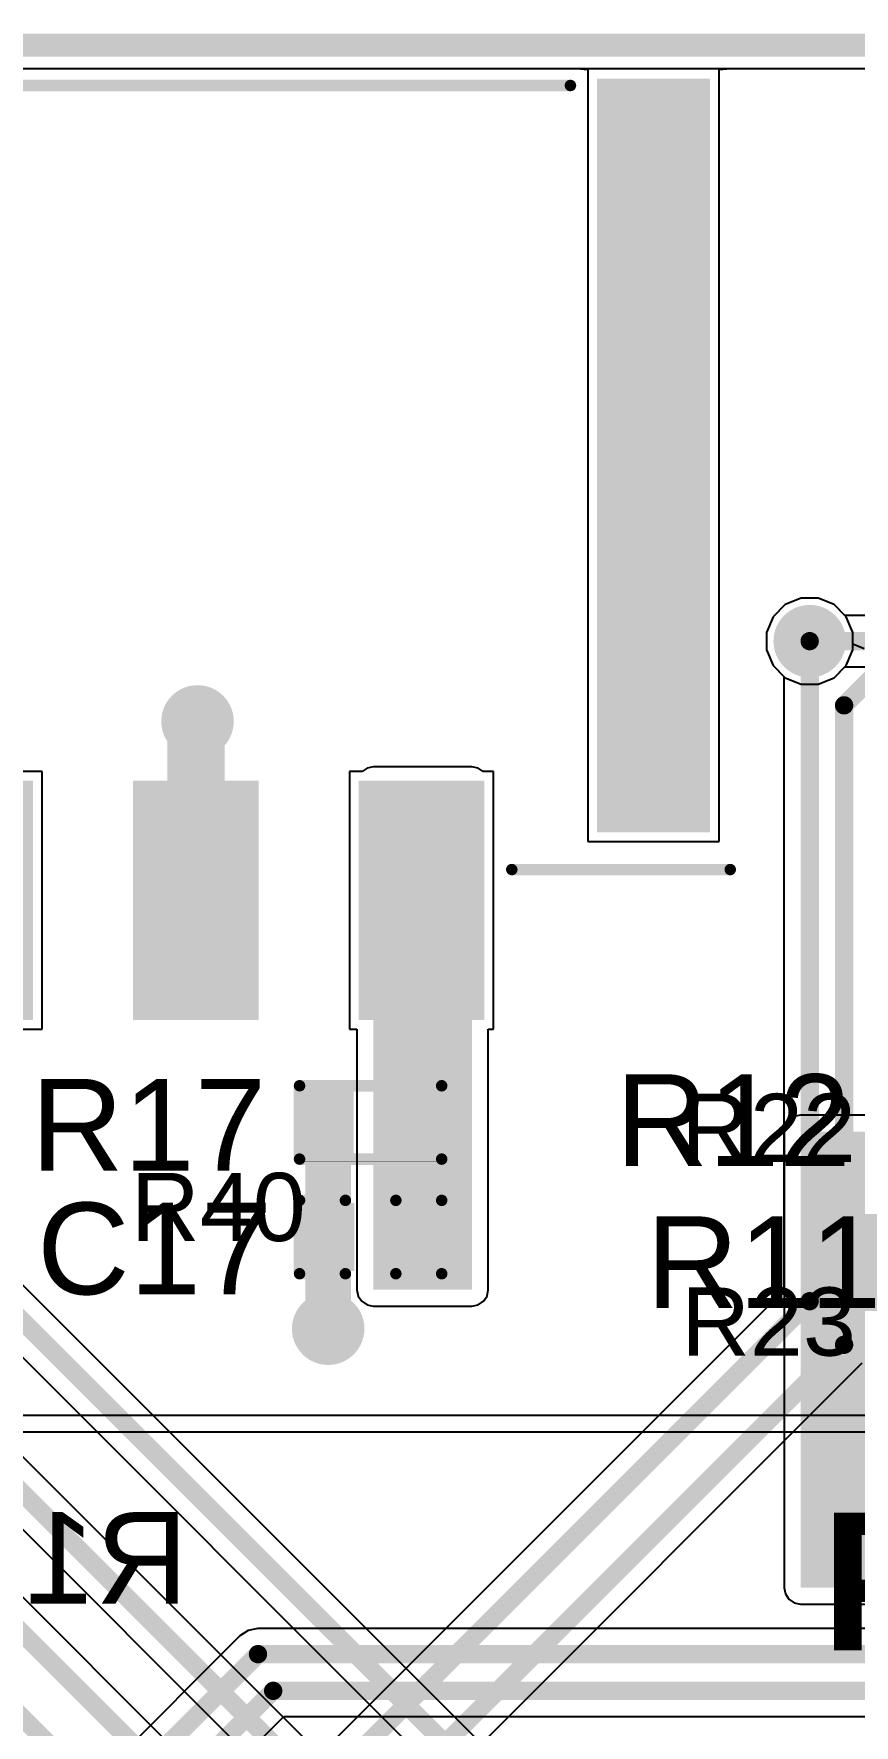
# Model space of a CAD drawing. Header units: inches. Extents: x -0.91 to 3.86, y -0.82 to 4.16.
# Drawn here: x 2.579 to 2.936, y 3.417 to 4.155 of the extents above; entities that cross this region are included whole.
import ezdxf

# ---------------------------------------------------------------- set-up
doc = ezdxf.new("R2010")
doc.units = ezdxf.units.IN
doc.header["$MEASUREMENT"] = 0
for name, color, linetype in [('Board Outline', 216, 'Continuous'), ('Bottom Layer 1', 5, 'Continuous'), ('Bottom Overlay', 54, 'Continuous'), ('Bottom Solder', 6, 'Continuous'), ('GND+Signal', 16, 'Continuous'), ('Mechanical 17', 56, 'Continuous'), ('PWR+Signal', 76, 'Continuous'), ('Top Layer 1', 1, 'Continuous'), ('Top Overlay', 2, 'Continuous'), ('Top Paste', 8, 'Continuous'), ('Top Solder', 216, 'Continuous'), ('Via Holes', 16, 'Continuous')]:
    doc.layers.add(name, color=color, linetype=linetype)
doc.styles.add('Arial', font='', dxfattribs={"height": 0.2})
doc.styles.add('Arial_Bold', font='', dxfattribs={"height": 0.2})
doc.styles.get('Arial').set_extended_font_data('Arial')
doc.styles.get('Arial_Bold').set_extended_font_data('Arial', bold=True)

# ---------------------------------------------------------------- blocks, each defined once
blk = doc.blocks.new('R___0402_147')
at = {"layer": 'Top Layer 1'}
for points in [[(-0.0275, -0.0125), (-0.0275, 0.0125), (-0.0095, 0.0125), (-0.0095, -0.0125)], [(0.0095, -0.0125), (0.0095, 0.0125), (0.0275, 0.0125), (0.0275, -0.0125)]]:
    blk.add_hatch(color=1, dxfattribs=at).paths.add_polyline_path(points)
at = {"layer": 'Top Paste'}
for points in [[(-0.0275, -0.0125), (-0.0275, 0.0125), (-0.0095, 0.0125), (-0.0095, -0.0125)], [(0.0095, -0.0125), (0.0095, 0.0125), (0.0275, 0.0125), (0.0275, -0.0125)]]:
    blk.add_hatch(color=8, dxfattribs=at).paths.add_polyline_path(points)
at = {"layer": 'Top Solder'}
for points in [[(-0.02966, -0.01467), (-0.02966, 0.01467), (-0.00733, 0.01467), (-0.00733, -0.01467)], [(0.00734, -0.01467), (0.00734, 0.01467), (0.02967, 0.01467), (0.02967, -0.01467)]]:
    blk.add_hatch(color=216, dxfattribs=at).paths.add_polyline_path(points)
at = {"layer": 'Top Overlay'}
for points in [[(-0.031, -0.016, 0.005, 0.005, 0), (-0.031, 0.016, 0.005, 0.005, 0)], [(-0.031, 0.016, 0.005, 0.005, 0), (0.031, 0.016, 0.005, 0.005, 0)], [(0.031, -0.016, 0.005, 0.005, 0), (0.031, 0.016, 0.005, 0.005, 0)], [(-0.031, -0.016, 0.005, 0.005, 0), (0.031, -0.016, 0.005, 0.005, 0)], [(-0.032, -0.017, 0.000127, 0.000127, 0), (0.032, -0.017, 0.000127, 0.000127, 0)]]:
    blk.add_lwpolyline(points, format="xyseb", dxfattribs=at)
for points in [[(-0.03225, 0.016, 0.0025, 0.0025, 1), (-0.02975, 0.016, 0.0025, 0.0025, 1)], [(-0.03225, 0.016, 0.0025, 0.0025, 1), (-0.02975, 0.016, 0.0025, 0.0025, 1)], [(0.02975, 0.016, 0.0025, 0.0025, 1), (0.03225, 0.016, 0.0025, 0.0025, 1)], [(0.02975, 0.016, 0.0025, 0.0025, 1), (0.03225, 0.016, 0.0025, 0.0025, 1)], [(-0.03225, -0.016, 0.0025, 0.0025, 1), (-0.02975, -0.016, 0.0025, 0.0025, 1)], [(-0.03225, -0.016, 0.0025, 0.0025, 1), (-0.02975, -0.016, 0.0025, 0.0025, 1)], [(0.02975, -0.016, 0.0025, 0.0025, 1), (0.03225, -0.016, 0.0025, 0.0025, 1)], [(0.02975, -0.016, 0.0025, 0.0025, 1), (0.03225, -0.016, 0.0025, 0.0025, 1)], [(-0.03203, -0.017, 0.0000635, 0.0000635, 1), (-0.03197, -0.017, 0.0000635, 0.0000635, 1)], [(0.03197, -0.017, 0.0000635, 0.0000635, 1), (0.03203, -0.017, 0.0000635, 0.0000635, 1)]]:
    blk.add_lwpolyline(points, format="xyseb", close=True, dxfattribs=at)
blk = doc.blocks.new('1054301305_201')
at = {"layer": 'Top Layer 1'}
for points in [[(-0.20945, 0.14626), (-0.16063, 0.14626), (-0.16063, 0.04784), (-0.20945, 0.04784)], [(-0.11102, 0.14626), (-0.0622, 0.14626), (-0.0622, 0.04784), (-0.11102, 0.04784)], [(-0.0126, 0.14626), (0.03622, 0.14626), (0.03622, 0.04784), (-0.0126, 0.04784)], [(0.08583, 0.14626), (0.13465, 0.14626), (0.13465, 0.04784), (0.08583, 0.04784)], [(0.18425, 0.14626), (0.23307, 0.14626), (0.23307, 0.04784), (0.18425, 0.04784)], [(-0.30788, 0.06437), (-0.26457, 0.06437), (-0.26457, -0.25847), (-0.30788, -0.25847)], [(0.26457, 0.06437), (0.30787, 0.06437), (0.30787, -0.25847), (0.26457, -0.25847)]]:
    blk.add_hatch(color=1, dxfattribs=at).paths.add_polyline_path(points)
at = {"layer": 'Top Paste'}
for points in [[(-0.20945, 0.14626), (-0.16063, 0.14626), (-0.16063, 0.04784), (-0.20945, 0.04784)], [(-0.11102, 0.14626), (-0.0622, 0.14626), (-0.0622, 0.04784), (-0.11102, 0.04784)], [(-0.0126, 0.14626), (0.03622, 0.14626), (0.03622, 0.04784), (-0.0126, 0.04784)], [(0.08583, 0.14626), (0.13465, 0.14626), (0.13465, 0.04784), (0.08583, 0.04784)], [(0.18425, 0.14626), (0.23307, 0.14626), (0.23307, 0.04784), (0.18425, 0.04784)], [(-0.30788, 0.06437), (-0.26457, 0.06437), (-0.26457, -0.25847), (-0.30788, -0.25847)], [(0.26457, 0.06437), (0.30787, 0.06437), (0.30787, -0.25847), (0.26457, -0.25847)]]:
    blk.add_hatch(color=8, dxfattribs=at).paths.add_polyline_path(points)
at = {"layer": 'Top Solder'}
for points in [[(-0.21245, 0.14926), (-0.15763, 0.14926), (-0.15763, 0.04484), (-0.21245, 0.04484)], [(-0.11402, 0.14926), (-0.0592, 0.14926), (-0.0592, 0.04484), (-0.11402, 0.04484)], [(-0.0156, 0.14926), (0.03922, 0.14926), (0.03922, 0.04484), (-0.0156, 0.04484)], [(0.08283, 0.14926), (0.13765, 0.14926), (0.13765, 0.04484), (0.08283, 0.04484)], [(0.18125, 0.14926), (0.23607, 0.14926), (0.23607, 0.04484), (0.18125, 0.04484)], [(-0.31088, 0.06737), (-0.26157, 0.06737), (-0.26157, -0.26147), (-0.31088, -0.26147)], [(0.26157, 0.06737), (0.31087, 0.06737), (0.31087, -0.26147), (0.26157, -0.26147)]]:
    blk.add_hatch(color=216, dxfattribs=at).paths.add_polyline_path(points)
at = {"layer": 'Top Overlay'}
for points in [[(0.25053, 0.11645, 0.00787, 0.00787, 0), (0.24553, 0.11145, 0.00787, 0.00787, 0)], [(0.25053, 0.11645, 0.00787, 0.00787, 0), (0.25053, 0.10645, 0.00787, 0.00787, 0)], [(0.25053, 0.10645, 0.00787, 0.00787, 0), (0.24553, 0.11145, 0.00787, 0.00787, 0)], [(-0.22441, 0.08366, 0.005, 0.005, 0), (-0.31969, 0.08366, 0.005, 0.005, 0)], [(0.31968, 0.08366, 0.005, 0.005, 0), (0.24803, 0.08366, 0.005, 0.005, 0)], [(0.24803, -0.25846, 0.005, 0.005, 0), (-0.25, -0.25846, 0.005, 0.005, 0)]]:
    blk.add_lwpolyline(points, format="xyseb", dxfattribs=at)
for points in [[(0.24856, 0.11645, 0.00394, 0.00394, 1), (0.2525, 0.11645, 0.00394, 0.00394, 1)], [(0.24856, 0.11645, 0.00394, 0.00394, 1), (0.2525, 0.11645, 0.00394, 0.00394, 1)], [(0.24356, 0.11145, 0.00394, 0.00394, 1), (0.2475, 0.11145, 0.00394, 0.00394, 1)], [(0.24356, 0.11145, 0.00394, 0.00394, 1), (0.2475, 0.11145, 0.00394, 0.00394, 1)], [(0.24856, 0.10645, 0.00394, 0.00394, 1), (0.2525, 0.10645, 0.00394, 0.00394, 1)], [(0.24856, 0.10645, 0.00394, 0.00394, 1), (0.2525, 0.10645, 0.00394, 0.00394, 1)], [(-0.32094, 0.08366, 0.0025, 0.0025, 1), (-0.31844, 0.08366, 0.0025, 0.0025, 1)], [(-0.22566, 0.08366, 0.0025, 0.0025, 1), (-0.22316, 0.08366, 0.0025, 0.0025, 1)], [(0.24678, 0.08366, 0.0025, 0.0025, 1), (0.24928, 0.08366, 0.0025, 0.0025, 1)], [(0.31843, 0.08366, 0.0025, 0.0025, 1), (0.32093, 0.08366, 0.0025, 0.0025, 1)], [(-0.25125, -0.25846, 0.0025, 0.0025, 1), (-0.24875, -0.25846, 0.0025, 0.0025, 1)], [(0.24678, -0.25846, 0.0025, 0.0025, 1), (0.24928, -0.25846, 0.0025, 0.0025, 1)]]:
    blk.add_lwpolyline(points, format="xyseb", close=True, dxfattribs=at)
blk = doc.blocks.new('C___0402_234')
at = {"layer": 'Top Layer 1'}
for points in [[(-0.0275, -0.0125), (-0.0275, 0.0125), (-0.0095, 0.0125), (-0.0095, -0.0125)], [(0.0095, -0.0125), (0.0095, 0.0125), (0.0275, 0.0125), (0.0275, -0.0125)]]:
    blk.add_hatch(color=1, dxfattribs=at).paths.add_polyline_path(points)
at = {"layer": 'Top Paste'}
for points in [[(-0.0275, -0.0125), (-0.0275, 0.0125), (-0.0095, 0.0125), (-0.0095, -0.0125)], [(0.0095, -0.0125), (0.0095, 0.0125), (0.0275, 0.0125), (0.0275, -0.0125)]]:
    blk.add_hatch(color=8, dxfattribs=at).paths.add_polyline_path(points)
at = {"layer": 'Top Solder'}
for points in [[(-0.02986, -0.01486), (-0.02986, 0.01486), (-0.00714, 0.01486), (-0.00714, -0.01486)], [(0.00714, -0.01486), (0.00714, 0.01486), (0.02986, 0.01486), (0.02986, -0.01486)]]:
    blk.add_hatch(color=216, dxfattribs=at).paths.add_polyline_path(points)
at = {"layer": 'Top Overlay'}
for points in [[(-0.031, 0.016, 0.005, 0.005, 0), (-0.011, 0.016, 0.005, 0.005, 0)], [(-0.031, -0.016, 0.005, 0.005, 0), (-0.031, 0.016, 0.005, 0.005, 0)], [(0.011, 0.016, 0.005, 0.005, 0), (0.031, 0.016, 0.005, 0.005, 0)], [(0.031, -0.016, 0.005, 0.005, 0), (0.031, 0.016, 0.005, 0.005, 0)], [(-0.031, -0.016, 0.005, 0.005, 0), (-0.011, -0.016, 0.005, 0.005, 0)], [(0.011, -0.016, 0.005, 0.005, 0), (0.031, -0.016, 0.005, 0.005, 0)]]:
    blk.add_lwpolyline(points, format="xyseb", dxfattribs=at)
for points in [[(-0.03225, 0.016, 0.0025, 0.0025, 1), (-0.02975, 0.016, 0.0025, 0.0025, 1)], [(-0.03225, 0.016, 0.0025, 0.0025, 1), (-0.02975, 0.016, 0.0025, 0.0025, 1)], [(-0.01225, 0.016, 0.0025, 0.0025, 1), (-0.00975, 0.016, 0.0025, 0.0025, 1)], [(0.00975, 0.016, 0.0025, 0.0025, 1), (0.01225, 0.016, 0.0025, 0.0025, 1)], [(0.02975, 0.016, 0.0025, 0.0025, 1), (0.03225, 0.016, 0.0025, 0.0025, 1)], [(0.02975, 0.016, 0.0025, 0.0025, 1), (0.03225, 0.016, 0.0025, 0.0025, 1)], [(-0.03225, -0.016, 0.0025, 0.0025, 1), (-0.02975, -0.016, 0.0025, 0.0025, 1)], [(-0.03225, -0.016, 0.0025, 0.0025, 1), (-0.02975, -0.016, 0.0025, 0.0025, 1)], [(-0.01225, -0.016, 0.0025, 0.0025, 1), (-0.00975, -0.016, 0.0025, 0.0025, 1)], [(0.00975, -0.016, 0.0025, 0.0025, 1), (0.01225, -0.016, 0.0025, 0.0025, 1)], [(0.02975, -0.016, 0.0025, 0.0025, 1), (0.03225, -0.016, 0.0025, 0.0025, 1)], [(0.02975, -0.016, 0.0025, 0.0025, 1), (0.03225, -0.016, 0.0025, 0.0025, 1)]]:
    blk.add_lwpolyline(points, format="xyseb", close=True, dxfattribs=at)

msp = doc.modelspace()

# ---------------------------------------------------------------- hatches: boundary and pattern name
at = {"layer": 'Bottom Layer 1'}
h = msp.add_hatch(color=5, dxfattribs=at)
edge = h.paths.add_edge_path()
edge.add_arc((2.917, 3.89), 0.01181, 0, 360)
h = msp.add_hatch(color=5, dxfattribs=at)
edge = h.paths.add_edge_path()
edge.add_arc((2.65, 3.855), 0.01181, 0, 360)
msp.add_hatch(color=5, dxfattribs=at).paths.add_polyline_path([(2.913, 3.477), (3.194, 3.477), (3.194, 3.676), (2.913, 3.676)])
h = msp.add_hatch(color=5, dxfattribs=at)
edge = h.paths.add_edge_path()
edge.add_arc((2.707, 3.59), 0.01181, 0, 360)
at = {"layer": 'Bottom Solder'}
h = msp.add_hatch(color=6, dxfattribs=at)
edge = h.paths.add_edge_path()
edge.add_arc((2.917, 3.89), 0.01581, 0, 360)
h = msp.add_hatch(color=6, dxfattribs=at)
edge = h.paths.add_edge_path()
edge.add_arc((2.65, 3.855), 0.01581, 0, 360)
h = msp.add_hatch(color=6, dxfattribs=at)
edge = h.paths.add_edge_path()
edge.add_arc((2.707, 3.59), 0.01581, 0, 360)
at = {"layer": 'GND+Signal'}
h = msp.add_hatch(color=16, dxfattribs=at)
edge = h.paths.add_edge_path()
edge.add_arc((2.917, 3.89), 0.01181, 0, 360)
h = msp.add_hatch(color=16, dxfattribs=at)
edge = h.paths.add_edge_path()
edge.add_arc((2.65, 3.855), 0.01181, 0, 360)
h = msp.add_hatch(color=16, dxfattribs=at)
edge = h.paths.add_edge_path()
edge.add_arc((2.707, 3.59), 0.01181, 0, 360)
at = {"layer": 'PWR+Signal'}
h = msp.add_hatch(color=76, dxfattribs=at)
edge = h.paths.add_edge_path()
edge.add_arc((2.917, 3.89), 0.01181, 0, 360)
h = msp.add_hatch(color=76, dxfattribs=at)
edge = h.paths.add_edge_path()
edge.add_arc((2.65, 3.855), 0.01181, 0, 360)
h = msp.add_hatch(color=76, dxfattribs=at)
edge = h.paths.add_edge_path()
edge.add_arc((2.707, 3.59), 0.01181, 0, 360)
at = {"layer": 'Top Layer 1'}
h = msp.add_hatch(color=1, dxfattribs=at)
edge = h.paths.add_edge_path()
edge.add_arc((2.917, 3.89), 0.01181, 0, 360)
h = msp.add_hatch(color=1, dxfattribs=at)
edge = h.paths.add_edge_path()
edge.add_arc((2.65, 3.855), 0.01181, 0, 360)
msp.add_hatch(color=1, dxfattribs=at).paths.add_polyline_path([(2.72666, 3.607), (2.76966, 3.607), (2.76966, 3.828), (2.72666, 3.828)])
h = msp.add_hatch(color=1, dxfattribs=at)
edge = h.paths.add_edge_path()
edge.add_arc((2.707, 3.59), 0.01181, 0, 360)
at = {"layer": 'Top Solder'}
h = msp.add_hatch(color=216, dxfattribs=at)
edge = h.paths.add_edge_path()
edge.add_arc((2.65, 3.855), 0.01581, 0, 360)
h = msp.add_hatch(color=216, dxfattribs=at)
edge = h.paths.add_edge_path()
edge.add_arc((2.707, 3.59), 0.01581, 0, 360)
at = {"layer": 'Via Holes'}
h = msp.add_hatch(color=7, dxfattribs=at)
edge = h.paths.add_edge_path()
edge.add_arc((2.917, 3.89), 0.00591, 0, 360)
h = msp.add_hatch(color=7, dxfattribs=at)
edge = h.paths.add_edge_path()
edge.add_arc((2.65, 3.855), 0.00591, 0, 360)
h = msp.add_hatch(color=7, dxfattribs=at)
edge = h.paths.add_edge_path()
edge.add_arc((2.707, 3.59), 0.00591, 0, 360)

# ---------------------------------------------------------------- linework, layer by layer
at = {"layer": 'Board Outline'}
msp.add_lwpolyline([(0, 4.15, 0.01, 0.01, 0), (3.85, 4.15, 0.01, 0.01, 0)], format="xyseb", dxfattribs=at)
at = {"layer": 'Bottom Layer 1'}
for p, q in [((2.26495, 4.1398), (3.8398, 4.1398)), ((2.90634, 3.90595), (2.90105, 3.90066)), ((2.91326, 3.90881), (2.90634, 3.90595)), ((2.92074, 3.90881), (2.91326, 3.90881)), ((2.92766, 3.90595), (2.92074, 3.90881)), ((2.93239, 3.90122), (2.92766, 3.90595)), ((2.90105, 3.90066), (2.89819, 3.89374)), ((3.10435, 3.90122), (2.93239, 3.90122)), ((2.89819, 3.89374), (2.89819, 3.88626)), ((2.89819, 3.88626), (2.90105, 3.87934)), ((2.90105, 3.87934), (2.90634, 3.87405)), ((2.92766, 3.87405), (2.93239, 3.87878)), ((2.93239, 3.87878), (3.109, 3.87878)), ((2.90634, 3.87405), (2.91326, 3.87119)), ((2.91326, 3.87119), (2.92074, 3.87119)), ((2.92074, 3.87119), (2.92766, 3.87405)), ((2.91027, 3.68259), (2.90795, 3.68105)), ((2.913, 3.68314), (2.91027, 3.68259)), ((3.194, 3.68314), (2.913, 3.68314)), ((2.90641, 3.67873), (2.90586, 3.676)), ((2.90586, 3.676), (2.90586, 3.477)), ((2.90795, 3.68105), (2.90641, 3.67873)), ((2.90586, 3.477), (2.90641, 3.47427)), ((2.90641, 3.47427), (2.90795, 3.47195)), ((2.90795, 3.47195), (2.91027, 3.47041)), ((2.91027, 3.47041), (2.913, 3.46986)), ((2.913, 3.46986), (3.19372, 3.46986)), ((2.66844, 3.45593), (2.57973, 3.36722)), ((2.67208, 3.45836), (2.66844, 3.45593)), ((2.66844, 3.45593), (2.66844, 3.45593)), ((2.67637, 3.45922), (2.67208, 3.45836)), ((3.19014, 3.45922), (2.67637, 3.45922)), ((2.59893, 3.33207), (2.68765, 3.42078)), ((2.68765, 3.42078), (3.19304, 3.42078))]:
    msp.add_line(p, q, dxfattribs=at)
for points in [[(2.917, 3.89, 0.008, 0.008, 0), (3.109, 3.89, 0.008, 0.008, 0)], [(2.58437, 3.356, 0.008, 0.008, 0), (2.67637, 3.448, 0.008, 0.008, 0)], [(2.67637, 3.448, 0.008, 0.008, 0), (3.19479, 3.448, 0.008, 0.008, 0)], [(2.591, 3.34, 0.008, 0.008, 0), (2.683, 3.432, 0.008, 0.008, 0)], [(2.683, 3.432, 0.008, 0.008, 0), (3.2, 3.432, 0.008, 0.008, 0)]]:
    msp.add_lwpolyline(points, format="xyseb", dxfattribs=at)
for points in [[(2.915, 3.89, 0.004, 0.004, 1), (2.919, 3.89, 0.004, 0.004, 1)], [(2.67437, 3.448, 0.004, 0.004, 1), (2.67837, 3.448, 0.004, 0.004, 1)], [(2.67437, 3.448, 0.004, 0.004, 1), (2.67837, 3.448, 0.004, 0.004, 1)], [(2.681, 3.432, 0.004, 0.004, 1), (2.685, 3.432, 0.004, 0.004, 1)], [(2.681, 3.432, 0.004, 0.004, 1), (2.685, 3.432, 0.004, 0.004, 1)]]:
    msp.add_lwpolyline(points, format="xyseb", close=True, dxfattribs=at)
at = {"layer": 'GND+Signal'}
for p, q in [((0.0102, 4.1398), (3.8398, 4.1398)), ((2.90634, 3.90595), (2.90105, 3.90066)), ((2.91326, 3.90881), (2.90634, 3.90595)), ((2.92074, 3.90881), (2.91326, 3.90881)), ((2.92766, 3.90595), (2.92074, 3.90881)), ((2.93295, 3.90066), (2.92766, 3.90595)), ((2.90105, 3.90066), (2.89819, 3.89374)), ((2.93581, 3.89374), (2.93295, 3.90066)), ((2.89819, 3.89374), (2.89819, 3.88626)), ((2.93581, 3.88626), (2.93581, 3.89374)), ((2.89819, 3.88626), (2.90105, 3.87934)), ((2.93295, 3.87934), (2.93581, 3.88626)), ((2.90105, 3.87934), (2.90634, 3.87405)), ((2.92766, 3.87405), (2.93295, 3.87934)), ((2.90634, 3.87405), (2.91326, 3.87119)), ((2.91326, 3.87119), (2.92074, 3.87119)), ((2.92074, 3.87119), (2.92766, 3.87405)), ((2.83517, 3.2727), (2.49581, 3.61205)), ((2.85893, 3.32393), (2.57081, 3.61205)), ((2.79993, 3.2467), (2.4517, 3.59493)), ((2.47995, 3.59619), (2.82177, 3.25437)), ((2.55495, 3.59619), (2.83978, 3.31135))]:
    msp.add_line(p, q, dxfattribs=at)
for points in [[(2.477, 3.615, 0.008, 0.008, 0), (2.83299, 3.25901, 0.008, 0.008, 0)], [(2.552, 3.615, 0.008, 0.008, 0), (2.851, 3.316, 0.008, 0.008, 0)], [(2.44377, 3.587, 0.008, 0.008, 0), (2.792, 3.23877, 0.008, 0.008, 0)], [(2.433, 3.561, 0.008, 0.008, 0), (2.766, 3.228, 0.008, 0.008, 0)]]:
    msp.add_lwpolyline(points, format="xyseb", dxfattribs=at)
at = {"layer": 'PWR+Signal'}
for p, q in [((0.0102, 4.1398), (3.8398, 4.1398)), ((2.90634, 3.90595), (2.90105, 3.90066)), ((2.91326, 3.90881), (2.90634, 3.90595)), ((2.92074, 3.90881), (2.91326, 3.90881)), ((2.92766, 3.90595), (2.92074, 3.90881)), ((2.93295, 3.90066), (2.92766, 3.90595)), ((2.90105, 3.90066), (2.89819, 3.89374)), ((2.93581, 3.89374), (2.93295, 3.90066)), ((2.89819, 3.89374), (2.89819, 3.88626)), ((2.93581, 3.88626), (2.93581, 3.89374)), ((2.89819, 3.88626), (2.90105, 3.87934)), ((2.93295, 3.87934), (2.93581, 3.88626)), ((2.90105, 3.87934), (2.90634, 3.87405)), ((2.92766, 3.87405), (2.93295, 3.87934)), ((2.90634, 3.87405), (2.91326, 3.87119)), ((2.91326, 3.87119), (2.92074, 3.87119)), ((2.92074, 3.87119), (2.92766, 3.87405)), ((2.96957, 3.55214), (2.2278, 3.55214)), ((2.2278, 3.545), (2.96957, 3.545))]:
    msp.add_line(p, q, dxfattribs=at)
at = {"layer": 'Top Layer 1'}
for p, q in [((2.30995, 4.1398), (2.81537, 4.1398)), ((2.81537, 4.1398), (2.82023, 4.13947)), ((2.82023, 4.13947), (2.82023, 4.1348)), ((2.82023, 4.1348), (2.82023, 3.80263)), ((2.87754, 4.13947), (2.8824, 4.1398)), ((2.87754, 4.1348), (2.87754, 4.13947)), ((2.87754, 3.80263), (2.87754, 4.1348)), ((2.8824, 4.1398), (3.8398, 4.1398)), ((2.90634, 3.90595), (2.90105, 3.90066)), ((2.91326, 3.90881), (2.90634, 3.90595)), ((2.92074, 3.90881), (2.91326, 3.90881)), ((2.92766, 3.90595), (2.92074, 3.90881)), ((2.93295, 3.90066), (2.92766, 3.90595)), ((2.90105, 3.90066), (2.89819, 3.89374)), ((2.93581, 3.89374), (2.93295, 3.90066)), ((2.89819, 3.89374), (2.89819, 3.88626)), ((2.93581, 3.88874), (2.93581, 3.89374)), ((2.89819, 3.88626), (2.90105, 3.87934)), ((2.94081, 3.88667), (2.93581, 3.88874)), ((2.90105, 3.87934), (2.90578, 3.87461)), ((2.90578, 3.87461), (2.90578, 3.60665)), ((2.58226, 3.83316), (2.51944, 3.83316)), ((2.58226, 3.72074), (2.58226, 3.83316)), ((2.72179, 3.83316), (2.71629, 3.83316)), ((2.71629, 3.83316), (2.71629, 3.72074)), ((2.72393, 3.83459), (2.72179, 3.83316)), ((2.72666, 3.83514), (2.72393, 3.83459)), ((2.76966, 3.83514), (2.72666, 3.83514)), ((2.77239, 3.83459), (2.76966, 3.83514)), ((2.77453, 3.83316), (2.77239, 3.83459)), ((2.77911, 3.83316), (2.77453, 3.83316)), ((2.77911, 3.72074), (2.77911, 3.83316)), ((2.82023, 3.80263), (2.87754, 3.80263)), ((2.56693, 3.72074), (2.58226, 3.72074)), ((2.71629, 3.72074), (2.71952, 3.72074)), ((2.71952, 3.72074), (2.71952, 3.607)), ((2.7768, 3.607), (2.7768, 3.72074)), ((2.7768, 3.72074), (2.77911, 3.72074)), ((2.90578, 3.60665), (2.59335, 3.29422)), ((2.71952, 3.607), (2.72007, 3.60427)), ((2.72007, 3.60427), (2.72162, 3.60195)), ((2.72162, 3.60195), (2.72393, 3.60041)), ((2.77239, 3.60041), (2.77471, 3.60195)), ((2.77471, 3.60195), (2.77626, 3.60427)), ((2.77626, 3.60427), (2.7768, 3.607)), ((2.72393, 3.60041), (2.72666, 3.59986)), ((2.72666, 3.59986), (2.76966, 3.59986)), ((2.76966, 3.59986), (2.77239, 3.60041)), ((2.56393, 3.19907), (2.93993, 3.57507))]:
    msp.add_line(p, q, dxfattribs=at)
for points in [[(2.932, 3.862, 0.008, 0.008, 0), (2.968, 3.898, 0.008, 0.008, 0)], [(2.917, 3.602, 0.008, 0.008, 0), (2.917, 3.89, 0.008, 0.008, 0)], [(2.64927, 3.85427, 0.025, 0.025, 0), (2.65, 3.855, 0.025, 0.025, 0)], [(2.64927, 3.77695, 0.025, 0.025, 0), (2.64927, 3.85427, 0.025, 0.025, 0)], [(2.932, 3.583, 0.008, 0.008, 0), (2.932, 3.862, 0.008, 0.008, 0)], [(2.707, 3.59, 0.02, 0.02, 0), (2.707, 3.68, 0.02, 0.02, 0)], [(2.598, 3.283, 0.008, 0.008, 0), (2.917, 3.602, 0.008, 0.008, 0)], [(2.556, 3.207, 0.008, 0.008, 0), (2.932, 3.583, 0.008, 0.008, 0)]]:
    msp.add_lwpolyline(points, format="xyseb", dxfattribs=at)
for points in [[(2.915, 3.89, 0.004, 0.004, 1), (2.919, 3.89, 0.004, 0.004, 1)], [(2.64375, 3.855, 0.0125, 0.0125, 1), (2.65625, 3.855, 0.0125, 0.0125, 1)], [(2.64302, 3.85427, 0.0125, 0.0125, 1), (2.65552, 3.85427, 0.0125, 0.0125, 1)], [(2.64302, 3.85427, 0.0125, 0.0125, 1), (2.65552, 3.85427, 0.0125, 0.0125, 1)], [(2.93, 3.862, 0.004, 0.004, 1), (2.934, 3.862, 0.004, 0.004, 1)], [(2.93, 3.862, 0.004, 0.004, 1), (2.934, 3.862, 0.004, 0.004, 1)], [(2.64302, 3.77695, 0.0125, 0.0125, 1), (2.65552, 3.77695, 0.0125, 0.0125, 1)], [(2.702, 3.68, 0.01, 0.01, 1), (2.712, 3.68, 0.01, 0.01, 1)], [(2.915, 3.602, 0.004, 0.004, 1), (2.919, 3.602, 0.004, 0.004, 1)], [(2.915, 3.602, 0.004, 0.004, 1), (2.919, 3.602, 0.004, 0.004, 1)], [(2.702, 3.59, 0.01, 0.01, 1), (2.712, 3.59, 0.01, 0.01, 1)], [(2.93, 3.583, 0.004, 0.004, 1), (2.934, 3.583, 0.004, 0.004, 1)], [(2.93, 3.583, 0.004, 0.004, 1), (2.934, 3.583, 0.004, 0.004, 1)]]:
    msp.add_lwpolyline(points, format="xyseb", close=True, dxfattribs=at)

# ---------------------------------------------------------------- block references
at = {"rotation": 180}
msp.add_blockref('1054301305_201', (2.56266, 3.874), dxfattribs=at)
for name, p in [('R___0402_147', (2.7255, 3.68)), ('C___0402_234', (2.7255, 3.63))]:
    msp.add_blockref(name, p)

# ---------------------------------------------------------------- texts
at = {"layer": 'Bottom Overlay', "style": 'Arial', "text_generation_flag": 2}
msp.add_text('R18', height=0.04, dxfattribs=at).set_placement((2.64598, 3.47001))
at = {"layer": 'Mechanical 17', "style": 'Arial'}
for s, p in [('R22', (2.86093, 3.66275)), ('R40', (2.62093, 3.62825)), ('R23', (2.86093, 3.57825))]:
    msp.add_text(s, height=0.02975, dxfattribs=at).set_placement(p)
at = {"layer": 'Top Overlay'}
for s, height, style, p in [('R17', 0.04, 'Arial', (2.57737, 3.65901)), ('R12', 0.04, 'Arial', (2.83235, 3.66101)), ('C17', 0.04, 'Arial', (2.58002, 3.60501)), ('R11', 0.04, 'Arial', (2.84568, 3.59901)), ('PCVBUS', 0.06, 'Arial_Bold', (2.922, 3.4497))]:
    msp.add_text(s, height=height, dxfattribs=dict(at, style=style)).set_placement(p)

doc.saveas('drawing.dxf')
